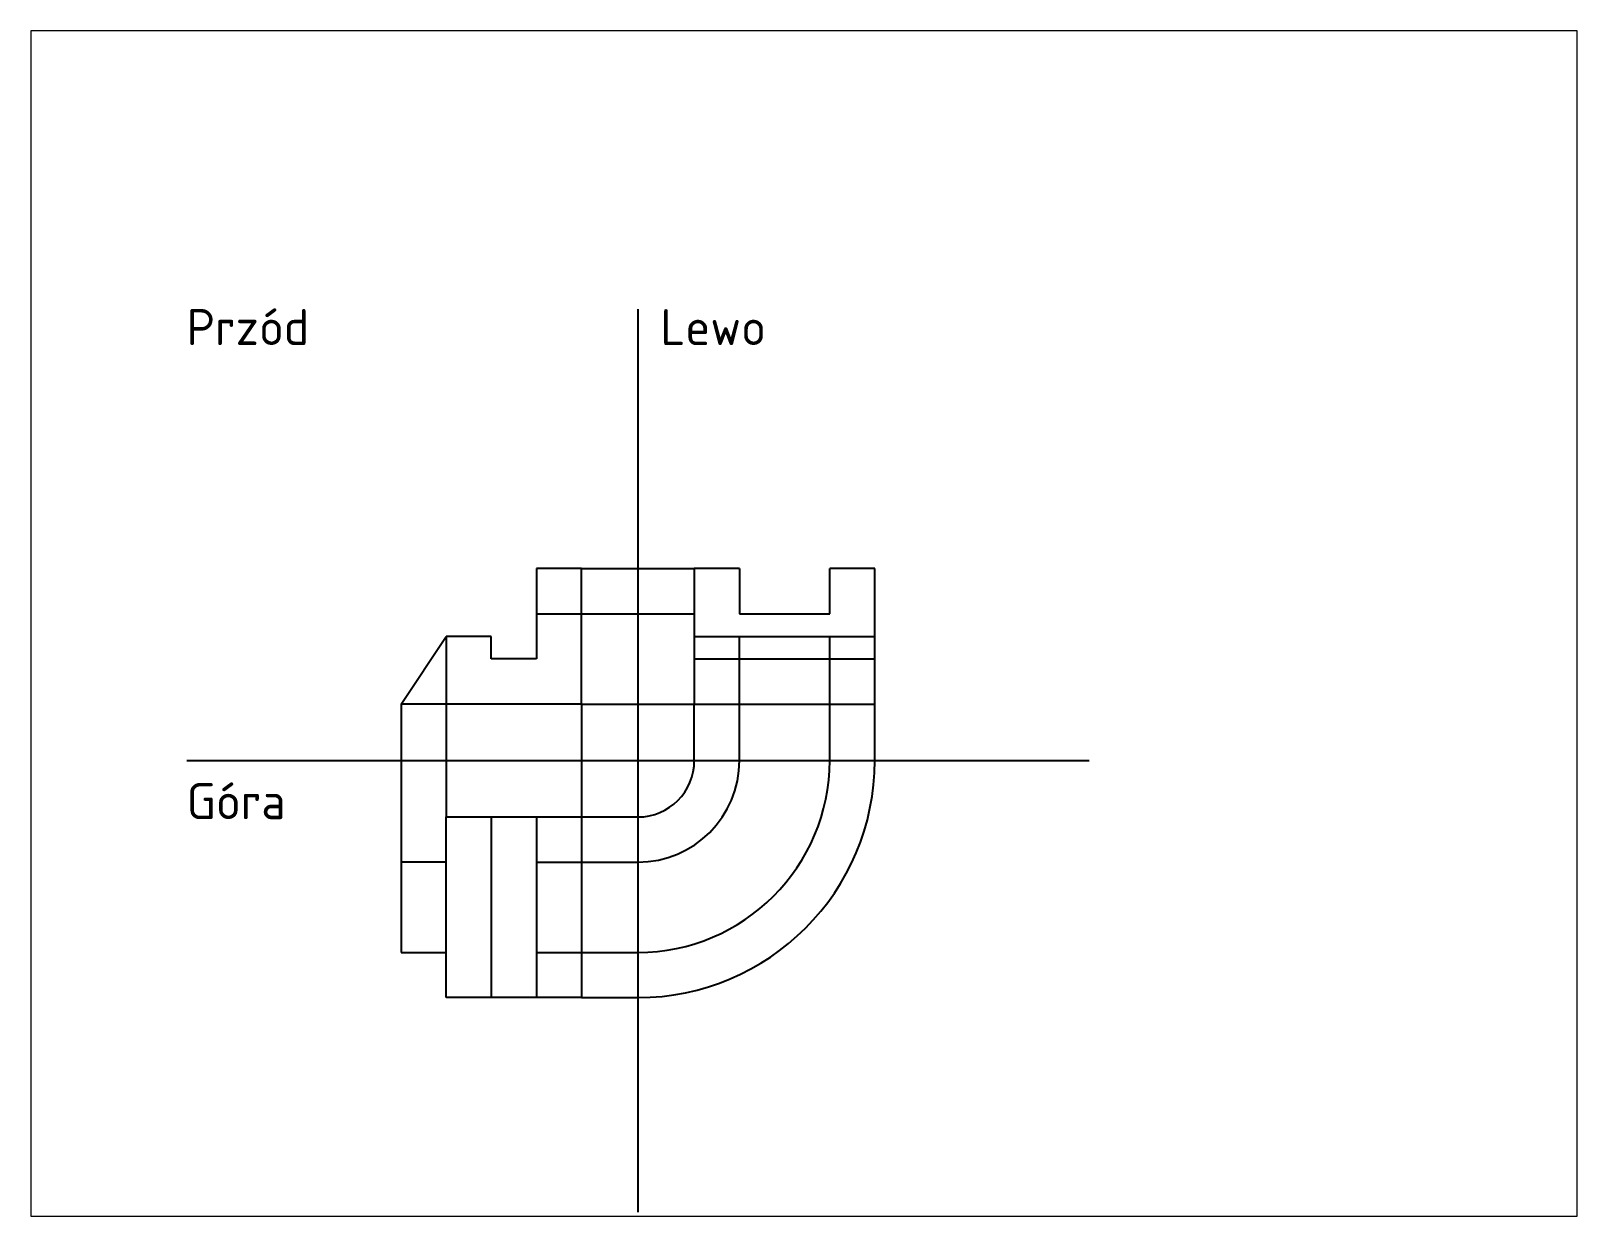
# Paper-space layout 'Layout1' of a CAD drawing. Header units: millimetres, sheet in inches. Extents: x 1 to 11.8, y 0.8 to 9.
# The model-space entities are those that its viewports show. They can reach past a viewport. Long polylines and large blocks are cut down to what shows.
import ezdxf

# ---------------------------------------------------------------- set-up
doc = ezdxf.new("R2010")
doc.units = ezdxf.units.MM
doc.header["$MEASUREMENT"] = 0
doc.layers.add('Helpers', color=253, linetype='Continuous')
doc.layers.add('Main', color=7, linetype='Continuous')
doc.styles.get("Standard").update_dxf_attribs({"font": 'Arial.ttf'})

msp = doc.modelspace()

# ---------------------------------------------------------------- linework, layer by layer
at = {"layer": 'Helpers'}
for p, q in [((112.5, 250), (112.5, 50)), ((100, 192.5), (112.5, 192.5)), ((112.5, 192.5), (125, 192.5)), ((90, 182.5), (100, 182.5)), ((100, 182.5), (112.5, 182.5)), ((112.5, 182.5), (125, 182.5)), ((125, 172.5), (165, 172.5)), ((60, 162.5), (60, 127.5)), ((70, 162.5), (70, 137.5)), ((100, 162.5), (100, 137.5)), ((100, 162.5), (112.5, 162.5)), ((112.5, 162.5), (125, 162.5)), ((125, 150), (125, 162.5)), ((135, 150), (135, 162.5)), ((155, 150), (155, 162.5)), ((165, 150), (165, 162.5)), ((12.5, 150), (212.5, 150)), ((100, 137.5), (112.5, 137.5)), ((100, 127.5), (112.5, 127.5)), ((100, 107.5), (112.5, 107.5)), ((100, 97.5), (112.5, 97.5))]:
    msp.add_line(p, q, dxfattribs=at)
for radius in [12.5, 22.5, 42.5, 52.5]:
    msp.add_arc((112.5, 150), radius, 270, 0, dxfattribs=at)
at = {"layer": 'Main'}
for p, q in [((100, 192.5), (90, 192.5)), ((90, 192.5), (90, 172.5)), ((100, 162.5), (100, 192.5)), ((125, 192.5), (125, 162.5)), ((135, 192.5), (125, 192.5)), ((135, 192.5), (135, 182.5)), ((165, 192.5), (155, 192.5)), ((155, 182.5), (155, 192.5)), ((165, 162.5), (165, 192.5)), ((135, 182.5), (155, 182.5)), ((60, 162.5), (70, 177.5)), ((80, 177.5), (70, 177.5)), ((70, 177.5), (70, 162.5)), ((80, 172.5), (80, 177.5)), ((125, 177.5), (165, 177.5)), ((135, 162.5), (135, 177.5)), ((155, 162.5), (155, 177.5)), ((90, 172.5), (80, 172.5)), ((70, 162.5), (60, 162.5)), ((100, 162.5), (70, 162.5)), ((125, 162.5), (165, 162.5)), ((70, 97.5), (70, 137.5)), ((70, 137.5), (100, 137.5)), ((80, 137.5), (80, 97.5)), ((90, 137.5), (90, 97.5)), ((100, 137.5), (100, 97.5)), ((70, 127.5), (60, 127.5)), ((60, 127.5), (60, 107.5)), ((90, 127.5), (100, 127.5)), ((60, 107.5), (70, 107.5)), ((90, 107.5), (100, 107.5)), ((100, 97.5), (70, 97.5))]:
    msp.add_line(p, q, dxfattribs=at)

# ---------------------------------------------------------------- texts
at = {"layer": 'Main', "char_height": 8, "attachment_point": 1}
for s, insert in [('{\\fDIN Alternate|b0|i0|c238|p0;Przód}', (12.5, 250)), ('{\\fDIN Alternate|b0|i0|c238|p0;Lewo}', (117.5, 250)), ('{\\fDIN Alternate|b0|i0|c238|p0;Góra}', (12.5, 145))]:
    msp.add_mtext_dynamic_manual_height_columns(s, width=21.5, gutter_width=1, heights=[7.5], dxfattribs=dict(at, insert=insert))

psp = doc.layouts.get("Layout1")

# ---------------------------------------------------------------- viewports
at = {"layer": 'Helpers', "view_target_point": (112.5, 150)}
psp.add_viewport(center=(6.417, 4.911), size=(10.733, 8.22182), view_center_point=(36.822, 30.351), view_height=262.4846, dxfattribs=at)

doc.saveas('drawing.dxf')
